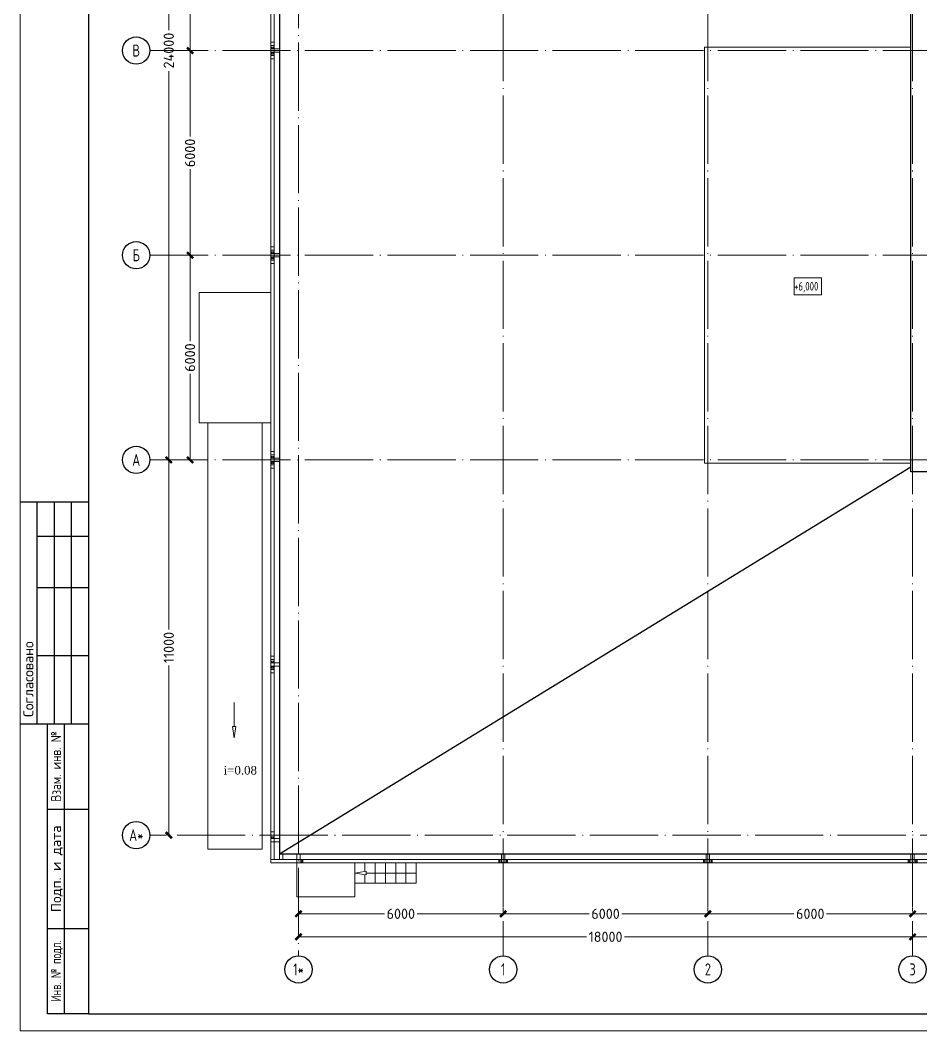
# Model space of a CAD drawing. Extents: x -965262 to 1142518, y -357520 to 71675.
# Drawn here: x -474562 to -448167, y -240088 to -210462 of the extents above; entities that cross this region are included whole.
import ezdxf
from ezdxf.enums import TextEntityAlignment as Align

# ---------------------------------------------------------------- set-up
doc = ezdxf.new("R2010")
doc.units = 0
doc.header["$LTSCALE"] = 10
doc.linetypes.add('DOTE', pattern=[2.42, 2, -0.2, 0.02, -0.2])
doc.layers.get('0').update_dxf_attribs({"linetype": 'CONTINUOUS', "lineweight": 30})
doc.layers.get('Defpoints').update_dxf_attribs({"linetype": 'CONTINUOUS'})
doc.layers.add('DOTE', color=7, linetype='DOTE', lineweight=9)
doc.styles.add('2.5', font='times.ttf', dxfattribs={"height": 2.5})
doc.styles.add('GOST 2.304', font='isocpeur.ttf', dxfattribs={"width": 0.75, "height": 250})
doc.styles.get("Standard").update_dxf_attribs({"font": 'isocpeur.ttf', "height": 300})
doc.dimstyles.get("Standard").update_dxf_attribs({"dimscale": 100, "dimtxt": 300, "dimasz": 1.8, "dimexe": 1.8, "dimexo": 0.625, "dimgap": 0.9, "dimtad": 0, "dimdec": 0, "dimzin": 0, "dimdsep": 46, "dimtxsty": 'Standard', "dimblk": 'ARCHTICK', "dimcen": 0.9, "dimclrd": 256, "dimclre": 256, "dimclrt": 256, "dimadec": 0, "dimazin": 0, "dimtfac": 1, "dimtdec": 0, "dimtofl": 0, "dimtmove": 0, "dimatfit": 3, "dimfxl": 1, "dimtolj": 1, "dimtzin": 0, "dimlwd": 15, "dimlwe": 15, "dimarcsym": 0})

# ---------------------------------------------------------------- blocks, each defined once
blk = doc.blocks.new('_ArchTick')
at = {"color": 0, "linetype": 'ByBlock', "lineweight": 0, "const_width": 0.4}
blk.add_lwpolyline([(-0.5, -0.5), (0.5, 0.5)], dxfattribs=at)
blk = doc.blocks.new('*D221')
at = {"lineweight": 15, "transparency": 16777216}
for p, q in [((-448407, -236595), (-448407, -236478)), ((-448407, -236658), (-445887, -236658)), ((-442407, -236658), (-444927, -236658)), ((-442407, -236595), (-442407, -236478))]:
    blk.add_line(p, q, dxfattribs=at)
at = {"layer": 'Defpoints', "color": 0, "lineweight": 15, "transparency": 16777216}
for p in [(-448407, -236658), (-448407, -236658), (-442407, -236658)]:
    blk.add_point(p, dxfattribs=at)
at = {"lineweight": 15, "transparency": 16777216, "xscale": 180, "yscale": 180, "zscale": 180, "rotation": 180}
blk.add_blockref('_ArchTick', (-448407, -236658), dxfattribs=at)
at = {"lineweight": 15, "transparency": 16777216, "xscale": 180, "yscale": 180, "zscale": 180}
blk.add_blockref('_ArchTick', (-442407, -236658), dxfattribs=at)
at = {"lineweight": 15, "transparency": 16777216, "insert": (-445407, -236658), "char_height": 300, "attachment_point": 5}
blk.add_mtext('\\A1;6000', dxfattribs=at)
blk = doc.blocks.new('*D222')
at = {"lineweight": 15, "transparency": 16777216}
for p, q in [((-454407, -236595), (-454407, -236478)), ((-454407, -236658), (-451887, -236658)), ((-448407, -236658), (-450927, -236658)), ((-448407, -236595), (-448407, -236478))]:
    blk.add_line(p, q, dxfattribs=at)
at = {"layer": 'Defpoints', "color": 0, "lineweight": 15, "transparency": 16777216}
for p in [(-454407, -236658), (-454407, -236658), (-448407, -236658)]:
    blk.add_point(p, dxfattribs=at)
at = {"lineweight": 15, "transparency": 16777216, "xscale": 180, "yscale": 180, "zscale": 180, "rotation": 180}
blk.add_blockref('_ArchTick', (-454407, -236658), dxfattribs=at)
at = {"lineweight": 15, "transparency": 16777216, "xscale": 180, "yscale": 180, "zscale": 180}
blk.add_blockref('_ArchTick', (-448407, -236658), dxfattribs=at)
at = {"lineweight": 15, "transparency": 16777216, "insert": (-451407, -236658), "char_height": 300, "attachment_point": 5}
blk.add_mtext('\\A1;6000', dxfattribs=at)
blk = doc.blocks.new('*D223')
at = {"lineweight": 15, "transparency": 16777216}
for p, q in [((-460407, -236595), (-460407, -236478)), ((-460407, -236658), (-457887, -236658)), ((-454407, -236658), (-456927, -236658)), ((-454407, -236595), (-454407, -236478))]:
    blk.add_line(p, q, dxfattribs=at)
at = {"layer": 'Defpoints', "color": 0, "lineweight": 15, "transparency": 16777216}
for p in [(-460407, -236658), (-460407, -236658), (-454407, -236658)]:
    blk.add_point(p, dxfattribs=at)
at = {"lineweight": 15, "transparency": 16777216, "xscale": 180, "yscale": 180, "zscale": 180, "rotation": 180}
blk.add_blockref('_ArchTick', (-460407, -236658), dxfattribs=at)
at = {"lineweight": 15, "transparency": 16777216, "xscale": 180, "yscale": 180, "zscale": 180}
blk.add_blockref('_ArchTick', (-454407, -236658), dxfattribs=at)
at = {"lineweight": 15, "transparency": 16777216, "insert": (-457407, -236658), "char_height": 300, "attachment_point": 5}
blk.add_mtext('\\A1;6000', dxfattribs=at)
blk = doc.blocks.new('*D224')
at = {"lineweight": 15, "transparency": 16777216}
for p, q in [((-466407, -236595), (-466407, -236478)), ((-466407, -236658), (-463887, -236658)), ((-460407, -236658), (-462927, -236658)), ((-460407, -236595), (-460407, -236478))]:
    blk.add_line(p, q, dxfattribs=at)
at = {"layer": 'Defpoints', "color": 0, "lineweight": 15, "transparency": 16777216}
for p in [(-466407, -236658), (-466407, -236658), (-460407, -236658)]:
    blk.add_point(p, dxfattribs=at)
at = {"lineweight": 15, "transparency": 16777216, "xscale": 180, "yscale": 180, "zscale": 180, "rotation": 180}
blk.add_blockref('_ArchTick', (-466407, -236658), dxfattribs=at)
at = {"lineweight": 15, "transparency": 16777216, "xscale": 180, "yscale": 180, "zscale": 180}
blk.add_blockref('_ArchTick', (-460407, -236658), dxfattribs=at)
at = {"lineweight": 15, "transparency": 16777216, "insert": (-463407, -236658), "char_height": 300, "attachment_point": 5}
blk.add_mtext('\\A1;6000', dxfattribs=at)
blk = doc.blocks.new('*D225')
at = {"lineweight": 15, "transparency": 16777216}
for p, q in [((-466407, -237270), (-466407, -237153)), ((-448407, -237270), (-448407, -237153)), ((-466407, -237333), (-457962, -237333)), ((-448407, -237333), (-456852, -237333))]:
    blk.add_line(p, q, dxfattribs=at)
at = {"layer": 'Defpoints', "color": 0, "lineweight": 15, "transparency": 16777216}
for p in [(-466407, -237333), (-448407, -237333), (-448407, -237333)]:
    blk.add_point(p, dxfattribs=at)
at = {"lineweight": 15, "transparency": 16777216, "xscale": 180, "yscale": 180, "zscale": 180, "rotation": 180}
blk.add_blockref('_ArchTick', (-466407, -237333), dxfattribs=at)
at = {"lineweight": 15, "transparency": 16777216, "xscale": 180, "yscale": 180, "zscale": 180}
blk.add_blockref('_ArchTick', (-448407, -237333), dxfattribs=at)
at = {"lineweight": 15, "transparency": 16777216, "insert": (-457407, -237333), "char_height": 300, "attachment_point": 5}
blk.add_mtext('\\A1;18000', dxfattribs=at)
blk = doc.blocks.new('*D226')
at = {"lineweight": 15, "transparency": 16777216}
for p, q in [((-448407, -237270), (-448407, -237153)), ((-412407, -237270), (-412407, -237153)), ((-448407, -237333), (-430992, -237333)), ((-412407, -237333), (-429822, -237333))]:
    blk.add_line(p, q, dxfattribs=at)
at = {"layer": 'Defpoints', "color": 0, "lineweight": 15, "transparency": 16777216}
for p in [(-448407, -237333), (-412407, -237333, -1451), (-412407, -237333)]:
    blk.add_point(p, dxfattribs=at)
at = {"lineweight": 15, "transparency": 16777216, "xscale": 180, "yscale": 180, "zscale": 180, "rotation": 180}
blk.add_blockref('_ArchTick', (-448407, -237333), dxfattribs=at)
at = {"lineweight": 15, "transparency": 16777216, "xscale": 180, "yscale": 180, "zscale": 180}
blk.add_blockref('_ArchTick', (-412407, -237333), dxfattribs=at)
at = {"lineweight": 15, "transparency": 16777216, "insert": (-430407, -237333), "char_height": 300, "attachment_point": 5}
blk.add_mtext('\\A1;36000', dxfattribs=at)
blk = doc.blocks.new('*D227')
at = {"lineweight": 15, "transparency": 16777216}
for p, q in [((-470271, -223352), (-470388, -223352)), ((-470208, -223352), (-470208, -228327)), ((-470208, -234352), (-470208, -229377)), ((-470271, -234352), (-470388, -234352))]:
    blk.add_line(p, q, dxfattribs=at)
at = {"layer": 'Defpoints', "color": 0, "lineweight": 15, "transparency": 16777216}
for p in [(-470208, -223352, -1451), (-470208, -234352), (-470208, -234352)]:
    blk.add_point(p, dxfattribs=at)
at = {"lineweight": 15, "transparency": 16777216, "xscale": 180, "yscale": 180, "zscale": 180}
for p, rotation in [((-470208, -223352), 90), ((-470208, -234352), 270)]:
    blk.add_blockref('_ArchTick', p, dxfattribs=dict(at, rotation=rotation))
at = {"lineweight": 15, "transparency": 16777216, "insert": (-470208, -228852), "char_height": 300, "attachment_point": 5, "rotation": 90}
blk.add_mtext('\\A1;11000', dxfattribs=at)
blk = doc.blocks.new('*D228')
at = {"lineweight": 15, "transparency": 16777216}
for p, q in [((-469648, -217352), (-469765, -217352)), ((-469585, -217352), (-469585, -219872)), ((-469585, -223352), (-469585, -220832)), ((-469648, -223352), (-469765, -223352))]:
    blk.add_line(p, q, dxfattribs=at)
at = {"layer": 'Defpoints', "color": 0, "lineweight": 15, "transparency": 16777216}
for p in [(-469585, -217352), (-469585, -217352), (-469585, -223352)]:
    blk.add_point(p, dxfattribs=at)
at = {"lineweight": 15, "transparency": 16777216, "xscale": 180, "yscale": 180, "zscale": 180}
for p, rotation in [((-469585, -217352), 90), ((-469585, -223352), 270)]:
    blk.add_blockref('_ArchTick', p, dxfattribs=dict(at, rotation=rotation))
at = {"lineweight": 15, "transparency": 16777216, "insert": (-469585, -220352), "char_height": 300, "attachment_point": 5, "rotation": 90}
blk.add_mtext('\\A1;6000', dxfattribs=at)
blk = doc.blocks.new('*D229')
at = {"lineweight": 15, "transparency": 16777216}
for p, q in [((-469648, -211352), (-469765, -211352)), ((-469585, -211352), (-469585, -213872)), ((-469585, -217352), (-469585, -214832)), ((-469648, -217352), (-469765, -217352))]:
    blk.add_line(p, q, dxfattribs=at)
at = {"layer": 'Defpoints', "color": 0, "lineweight": 15, "transparency": 16777216}
for p in [(-469585, -211352), (-469585, -211352), (-469585, -217352, 1451)]:
    blk.add_point(p, dxfattribs=at)
at = {"lineweight": 15, "transparency": 16777216, "xscale": 180, "yscale": 180, "zscale": 180}
for p, rotation in [((-469585, -211352), 90), ((-469585, -217352), 270)]:
    blk.add_blockref('_ArchTick', p, dxfattribs=dict(at, rotation=rotation))
at = {"lineweight": 15, "transparency": 16777216, "insert": (-469585, -214352), "char_height": 300, "attachment_point": 5, "rotation": 90}
blk.add_mtext('\\A1;6000', dxfattribs=at)
blk = doc.blocks.new('*D230')
at = {"lineweight": 15, "transparency": 16777216}
for p, q in [((-469648, -205352), (-469765, -205352)), ((-469585, -205352), (-469585, -207872)), ((-469585, -211352), (-469585, -208832)), ((-469648, -211352), (-469765, -211352))]:
    blk.add_line(p, q, dxfattribs=at)
at = {"layer": 'Defpoints', "color": 0, "lineweight": 15, "transparency": 16777216}
for p in [(-469585, -205352), (-469585, -205352), (-469585, -211352, 1451)]:
    blk.add_point(p, dxfattribs=at)
at = {"lineweight": 15, "transparency": 16777216, "xscale": 180, "yscale": 180, "zscale": 180}
for p, rotation in [((-469585, -205352), 90), ((-469585, -211352), 270)]:
    blk.add_blockref('_ArchTick', p, dxfattribs=dict(at, rotation=rotation))
at = {"lineweight": 15, "transparency": 16777216, "insert": (-469585, -208352), "char_height": 300, "attachment_point": 5, "rotation": 90}
blk.add_mtext('\\A1;6000', dxfattribs=at)
blk = doc.blocks.new('*D234')
at = {"lineweight": 15, "transparency": 16777216}
for p, q in [((-470271, -199352), (-470388, -199352)), ((-470208, -199352), (-470208, -210752)), ((-470208, -223352), (-470208, -211952)), ((-470271, -223352), (-470388, -223352))]:
    blk.add_line(p, q, dxfattribs=at)
at = {"layer": 'Defpoints', "color": 0, "lineweight": 15, "transparency": 16777216}
for p in [(-470208, -199352), (-470208, -199352), (-470208, -223352)]:
    blk.add_point(p, dxfattribs=at)
at = {"lineweight": 15, "transparency": 16777216, "xscale": 180, "yscale": 180, "zscale": 180}
for p, rotation in [((-470208, -199352), 90), ((-470208, -223352), 270)]:
    blk.add_blockref('_ArchTick', p, dxfattribs=dict(at, rotation=rotation))
at = {"lineweight": 15, "transparency": 16777216, "insert": (-470208, -211352), "char_height": 300, "attachment_point": 5, "rotation": 90}
blk.add_mtext('\\A1;24000', dxfattribs=at)

msp = doc.modelspace()

# ---------------------------------------------------------------- linework, layer by layer
at = {"color": 86}
for p, q in [((-466966.4, -162767.1, -6162.4), (-466966.4, -234912.1, -6162.4)), ((-448457.4, -223702.1, -6192.4), (-448457.4, -199002.1, -6192.4)), ((-448457.4, -223566.7, -6162.4), (-466966.4, -234912.1, -6162.4)), ((-412457.4, -223702.1, -6192.4), (-448457.4, -223702.1, -6192.4)), ((-412322.4, -234912.1, -1234.4), (-466966.4, -234912.1, -1234.4))]:
    msp.add_line(p, q, dxfattribs=at)
at = {"lineweight": 15}
for p, q in [((-467217.4, -205597.1, -1234.4), (-467217.4, -211107.1, -1234.4)), ((-467117.4, -211107.1, -1234.4), (-467117.4, -205597.1, -1234.4)), ((-467217.4, -211207.1, -1234.4), (-467217.4, -211107.1, -1234.4)), ((-467217.4, -211107.1, -1234.4), (-467117.4, -211107.1, -1234.4)), ((-467217.4, -211207.1, -1234.4), (-467215.1, -211207.1, -1234.4)), ((-467217.4, -211207.1, -1234.4), (-467217.4, -211292.1, -1234.4)), ((-467215.1, -211207.1, -1234.4), (-467215.1, -211207.1, -1234.4)), ((-467215.1, -211207.1, -1234.4), (-467119.7, -211207.1, -1234.4)), ((-467119.7, -211207.1, -1234.4), (-467215.1, -211207.1, -1234.4)), ((-467196.6, -211207.1, -1234.4), (-467196.6, -211207.1, -1234.4)), ((-467187.4, -211207.1, -1234.4), (-467187.4, -211207.1, -1234.4)), ((-467117.4, -211207.1, -1234.4), (-467119.7, -211207.1, -1234.4)), ((-467119.7, -211207.1, -1234.4), (-467119.7, -211207.1, -1234.4)), ((-467117.4, -211107.1, -1234.4), (-467117.4, -211207.1, -1234.4)), ((-467117.4, -211207.1, -1234.4), (-467117.4, -211292.1, -1234.4)), ((-467217.4, -211292.1, -1234.4), (-467217.4, -211302.1, -1234.4)), ((-467217.4, -211292.1, -1234.4), (-467117.4, -211292.1, -1234.4)), ((-467217.4, -211402.1, -1234.4), (-467217.4, -211302.1, -1234.4)), ((-467217.4, -211302.1, -1234.4), (-467117.4, -211302.1, -1234.4)), ((-467117.4, -211402.1, -1234.4), (-467217.4, -211402.1, -1234.4)), ((-467217.4, -211412.1, -1234.4), (-467217.4, -211402.1, -1234.4)), ((-467217.4, -211412.1, -1234.4), (-467117.4, -211412.1, -1234.4)), ((-467217.4, -211497.1, -1234.4), (-467217.4, -211412.1, -1234.4)), ((-467217.4, -211497.1, -1234.4), (-467215.1, -211497.1, -1234.4)), ((-467217.4, -211497.1, -1234.4), (-467217.4, -211597.1, -1234.4)), ((-467119.7, -211497.1, -1234.4), (-467215.1, -211497.1, -1234.4)), ((-467215.1, -211497.1, -1234.4), (-467215.1, -211497.2, -1234.4)), ((-467215.1, -211497.2, -1234.4), (-467119.7, -211497.2, -1234.4)), ((-467196.6, -211251.1, -1234.4), (-467196.6, -211263.1, -1234.4)), ((-467196.6, -211453.1, -1234.4), (-467196.6, -211441.1, -1234.4)), ((-467196.6, -211497.1, -1234.4), (-467196.6, -211497.2, -1234.4)), ((-467187.4, -211265.8, -1234.4), (-467187.4, -211248.5, -1234.4)), ((-467187.4, -211248.5, -1234.4), (-467187.4, -211265.8, -1234.4)), ((-467187.4, -211438.5, -1234.4), (-467187.4, -211455.8, -1234.4)), ((-467187.4, -211455.8, -1234.4), (-467187.4, -211438.5, -1234.4)), ((-467187.4, -211497.1, -1234.4), (-467187.4, -211497.2, -1234.4)), ((-467117.4, -211497.1, -1234.4), (-467119.7, -211497.1, -1234.4)), ((-467119.7, -211497.1, -1234.4), (-467119.7, -211497.2, -1234.4)), ((-467117.4, -211302.1, -1234.4), (-467117.4, -211292.1, -1234.4)), ((-467117.4, -211302.1, -1234.4), (-466967.4, -211302.1, -1234.4)), ((-467117.4, -211302.1, -1234.4), (-467117.4, -211402.1, -1234.4)), ((-467117.4, -211402.1, -1234.4), (-466967.4, -211402.1, -1234.4)), ((-467117.4, -211402.1, -1234.4), (-467117.4, -211412.1, -1234.4)), ((-467117.4, -211497.1, -1234.4), (-467117.4, -211412.1, -1234.4)), ((-467117.4, -211597.1, -1234.4), (-467117.4, -211497.1, -1234.4)), ((-448457.4, -211252.1, -6192.4), (-454507.4, -211252.1, -6162.4)), ((-454507.4, -211252.1, -6162.4), (-454507.4, -223452.1, -6162.4)), ((-467217.4, -211597.1, -1234.4), (-467117.4, -211597.1, -1234.4)), ((-467217.4, -211597.1, -1234.4), (-467217.4, -217107.1, -1234.4)), ((-467117.4, -217107.1, -1234.4), (-467117.4, -211597.1, -1234.4)), ((-467217.4, -217207.1, -1234.4), (-467217.4, -217107.1, -1234.4)), ((-467217.4, -217107.1, -1234.4), (-467117.4, -217107.1, -1234.4)), ((-467117.4, -217107.1, -1234.4), (-467117.4, -217207.1, -1234.4)), ((-467217.4, -217207.1, -1234.4), (-467215.1, -217207.1, -1234.4)), ((-467217.4, -217207.1, -1234.4), (-467217.4, -217292.1, -1234.4)), ((-467217.4, -217292.1, -1234.4), (-467217.4, -217302.1, -1234.4)), ((-467217.4, -217292.1, -1234.4), (-467117.4, -217292.1, -1234.4)), ((-467217.4, -217402.1, -1234.4), (-467217.4, -217302.1, -1234.4)), ((-467217.4, -217302.1, -1234.4), (-467117.4, -217302.1, -1234.4)), ((-467117.4, -217402.1, -1234.4), (-467217.4, -217402.1, -1234.4)), ((-467217.4, -217412.1, -1234.4), (-467217.4, -217402.1, -1234.4)), ((-467217.4, -217412.1, -1234.4), (-467117.4, -217412.1, -1234.4)), ((-467217.4, -217497.1, -1234.4), (-467217.4, -217412.1, -1234.4)), ((-467215.1, -217207.1, -1234.4), (-467215.1, -217207.1, -1234.4)), ((-467215.1, -217207.1, -1234.4), (-467119.7, -217207.1, -1234.4)), ((-467119.7, -217207.1, -1234.4), (-467215.1, -217207.1, -1234.4)), ((-467196.6, -217207.1, -1234.4), (-467196.6, -217207.1, -1234.4)), ((-467196.6, -217251.1, -1234.4), (-467196.6, -217263.1, -1234.4)), ((-467196.6, -217453.1, -1234.4), (-467196.6, -217441.1, -1234.4)), ((-467187.4, -217207.1, -1234.4), (-467187.4, -217207.1, -1234.4)), ((-467187.4, -217265.8, -1234.4), (-467187.4, -217248.5, -1234.4)), ((-467187.4, -217248.5, -1234.4), (-467187.4, -217265.8, -1234.4)), ((-467187.4, -217438.5, -1234.4), (-467187.4, -217455.8, -1234.4)), ((-467187.4, -217455.8, -1234.4), (-467187.4, -217438.5, -1234.4)), ((-467117.4, -217207.1, -1234.4), (-467119.7, -217207.1, -1234.4)), ((-467119.7, -217207.1, -1234.4), (-467119.7, -217207.1, -1234.4)), ((-467117.4, -217207.1, -1234.4), (-467117.4, -217292.1, -1234.4)), ((-467117.4, -217302.1, -1234.4), (-467117.4, -217292.1, -1234.4)), ((-467117.4, -217302.1, -1234.4), (-466967.4, -217302.1, -1234.4)), ((-467117.4, -217302.1, -1234.4), (-467117.4, -217402.1, -1234.4)), ((-467117.4, -217402.1, -1234.4), (-466967.4, -217402.1, -1234.4)), ((-467117.4, -217402.1, -1234.4), (-467117.4, -217412.1, -1234.4)), ((-467117.4, -217497.1, -1234.4), (-467117.4, -217412.1, -1234.4)), ((-467217.4, -217497.1, -1234.4), (-467215.1, -217497.1, -1234.4)), ((-467217.4, -217497.1, -1234.4), (-467217.4, -217597.1, -1234.4)), ((-467217.4, -217597.1, -1234.4), (-467117.4, -217597.1, -1234.4)), ((-467217.4, -217597.1, -1234.4), (-467217.4, -223107.1, -1234.4)), ((-467119.7, -217497.1, -1234.4), (-467215.1, -217497.1, -1234.4)), ((-467215.1, -217497.1, -1234.4), (-467215.1, -217497.2, -1234.4)), ((-467215.1, -217497.2, -1234.4), (-467119.7, -217497.2, -1234.4)), ((-467196.6, -217497.1, -1234.4), (-467196.6, -217497.2, -1234.4)), ((-467187.4, -217497.1, -1234.4), (-467187.4, -217497.2, -1234.4)), ((-467117.4, -217497.1, -1234.4), (-467119.7, -217497.1, -1234.4)), ((-467119.7, -217497.1, -1234.4), (-467119.7, -217497.2, -1234.4)), ((-467117.4, -217597.1, -1234.4), (-467117.4, -217497.1, -1234.4)), ((-467117.4, -223107.1, -1234.4), (-467117.4, -217597.1, -1234.4)), ((-451880.5, -218013.1, -2902.6), (-451080.5, -218013.1, -2902.6)), ((-451880.5, -218513.1, -2902.6), (-451880.5, -218013.1, -2902.6)), ((-451080.5, -218013.1, -2902.6), (-451080.5, -218513.1, -2902.6)), ((-451080.5, -218513.1, -2902.6), (-451880.5, -218513.1, -2902.6)), ((-467217.4, -223207.1, -1234.4), (-467217.4, -223107.1, -1234.4)), ((-467217.4, -223107.1, -1234.4), (-467117.4, -223107.1, -1234.4)), ((-467217.4, -223207.1, -1234.4), (-467215.1, -223207.1, -1234.4)), ((-467217.4, -223207.1, -1234.4), (-467217.4, -223292.1, -1234.4)), ((-467217.4, -223292.1, -1234.4), (-467217.4, -223302.1, -1234.4)), ((-467217.4, -223292.1, -1234.4), (-467117.4, -223292.1, -1234.4)), ((-467217.4, -223402.1, -1234.4), (-467217.4, -223302.1, -1234.4)), ((-467217.4, -223302.1, -1234.4), (-467117.4, -223302.1, -1234.4)), ((-467215.1, -223207.1, -1234.4), (-467215.1, -223207.1, -1234.4)), ((-467215.1, -223207.1, -1234.4), (-467119.7, -223207.1, -1234.4)), ((-467119.7, -223207.1, -1234.4), (-467215.1, -223207.1, -1234.4)), ((-467196.6, -223207.1, -1234.4), (-467196.6, -223207.1, -1234.4)), ((-467196.6, -223251.1, -1234.4), (-467196.6, -223263.1, -1234.4)), ((-467187.4, -223207.1, -1234.4), (-467187.4, -223207.1, -1234.4)), ((-467187.4, -223265.8, -1234.4), (-467187.4, -223248.5, -1234.4)), ((-467187.4, -223248.5, -1234.4), (-467187.4, -223265.8, -1234.4)), ((-467117.4, -223207.1, -1234.4), (-467119.7, -223207.1, -1234.4)), ((-467119.7, -223207.1, -1234.4), (-467119.7, -223207.1, -1234.4)), ((-467117.4, -223107.1, -1234.4), (-467117.4, -223207.1, -1234.4)), ((-467117.4, -223207.1, -1234.4), (-467117.4, -223292.1, -1234.4)), ((-467117.4, -223302.1, -1234.4), (-467117.4, -223292.1, -1234.4)), ((-467117.4, -223302.1, -1234.4), (-466967.4, -223302.1, -1234.4)), ((-467117.4, -223302.1, -1234.4), (-467117.4, -223402.1, -1234.4)), ((-467117.4, -223402.1, -1234.4), (-467217.4, -223402.1, -1234.4)), ((-467217.4, -223412.1, -1234.4), (-467217.4, -223402.1, -1234.4)), ((-467217.4, -223412.1, -1234.4), (-467117.4, -223412.1, -1234.4)), ((-467217.4, -223497.1, -1234.4), (-467217.4, -223412.1, -1234.4)), ((-467217.4, -223497.1, -1234.4), (-467215.1, -223497.1, -1234.4)), ((-467217.4, -223497.1, -1234.4), (-467217.4, -223597.1, -1234.4)), ((-467217.4, -223597.1, -1234.4), (-467117.4, -223597.1, -1234.4)), ((-467217.4, -223597.1, -1234.4), (-467217.4, -229107.1, -1234.4)), ((-467119.7, -223497.1, -1234.4), (-467215.1, -223497.1, -1234.4)), ((-467215.1, -223497.1, -1234.4), (-467215.1, -223497.2, -1234.4)), ((-467215.1, -223497.2, -1234.4), (-467119.7, -223497.2, -1234.4)), ((-467196.6, -223453.1, -1234.4), (-467196.6, -223441.1, -1234.4)), ((-467196.6, -223497.1, -1234.4), (-467196.6, -223497.2, -1234.4)), ((-467187.4, -223438.5, -1234.4), (-467187.4, -223455.8, -1234.4)), ((-467187.4, -223455.8, -1234.4), (-467187.4, -223438.5, -1234.4)), ((-467187.4, -223497.1, -1234.4), (-467187.4, -223497.2, -1234.4)), ((-467117.4, -223497.1, -1234.4), (-467119.7, -223497.1, -1234.4)), ((-467119.7, -223497.1, -1234.4), (-467119.7, -223497.2, -1234.4)), ((-467117.4, -223402.1, -1234.4), (-466967.4, -223402.1, -1234.4)), ((-467117.4, -223402.1, -1234.4), (-467117.4, -223412.1, -1234.4)), ((-467117.4, -223497.1, -1234.4), (-467117.4, -223412.1, -1234.4)), ((-467117.4, -223597.1, -1234.4), (-467117.4, -223497.1, -1234.4)), ((-467117.4, -229107.1, -1234.4), (-467117.4, -223597.1, -1234.4)), ((-454507.4, -223452.1, -6162.4), (-448457.4, -223452.1, -6192.4)), ((-448457.4, -223702.1, -6192.4), (-448457.4, -223702.1, -6192.4)), ((-467217.4, -229207.1, -1234.4), (-467217.4, -229107.1, -1234.4)), ((-467217.4, -229107.1, -1234.4), (-467117.4, -229107.1, -1234.4)), ((-467217.4, -229207.1, -1234.4), (-467215.1, -229207.1, -1234.4)), ((-467217.4, -229207.1, -1234.4), (-467217.4, -229292.1, -1234.4)), ((-467217.4, -229292.1, -1234.4), (-467217.4, -229302.1, -1234.4)), ((-467217.4, -229292.1, -1234.4), (-467117.4, -229292.1, -1234.4)), ((-467217.4, -229402.1, -1234.4), (-467217.4, -229302.1, -1234.4)), ((-467217.4, -229302.1, -1234.4), (-467117.4, -229302.1, -1234.4)), ((-467215.1, -229207.1, -1234.4), (-467215.1, -229207.1, -1234.4)), ((-467215.1, -229207.1, -1234.4), (-467119.7, -229207.1, -1234.4)), ((-467119.7, -229207.1, -1234.4), (-467215.1, -229207.1, -1234.4)), ((-467196.6, -229207.1, -1234.4), (-467196.6, -229207.1, -1234.4)), ((-467196.6, -229251.1, -1234.4), (-467196.6, -229263.1, -1234.4)), ((-467187.4, -229207.1, -1234.4), (-467187.4, -229207.1, -1234.4)), ((-467187.4, -229265.8, -1234.4), (-467187.4, -229248.5, -1234.4)), ((-467187.4, -229248.5, -1234.4), (-467187.4, -229265.8, -1234.4)), ((-467117.4, -229207.1, -1234.4), (-467119.7, -229207.1, -1234.4)), ((-467119.7, -229207.1, -1234.4), (-467119.7, -229207.1, -1234.4)), ((-467117.4, -229107.1, -1234.4), (-467117.4, -229207.1, -1234.4)), ((-467117.4, -229207.1, -1234.4), (-467117.4, -229292.1, -1234.4)), ((-467117.4, -229302.1, -1234.4), (-467117.4, -229292.1, -1234.4)), ((-467117.4, -229302.1, -1234.4), (-466967.4, -229302.1, -1234.4)), ((-467117.4, -229302.1, -1234.4), (-467117.4, -229402.1, -1234.4)), ((-467117.4, -229402.1, -1234.4), (-467217.4, -229402.1, -1234.4)), ((-467217.4, -229412.1, -1234.4), (-467217.4, -229402.1, -1234.4)), ((-467217.4, -229412.1, -1234.4), (-467117.4, -229412.1, -1234.4)), ((-467217.4, -229497.1, -1234.4), (-467217.4, -229412.1, -1234.4)), ((-467217.4, -229497.1, -1234.4), (-467215.1, -229497.1, -1234.4)), ((-467217.4, -229497.1, -1234.4), (-467217.4, -229597.1, -1234.4)), ((-467217.4, -229597.1, -1234.4), (-467117.4, -229597.1, -1234.4)), ((-467217.4, -229597.1, -1234.4), (-467217.4, -234257.1, -1234.4)), ((-467119.7, -229497.1, -1234.4), (-467215.1, -229497.1, -1234.4)), ((-467215.1, -229497.1, -1234.4), (-467215.1, -229497.2, -1234.4)), ((-467215.1, -229497.2, -1234.4), (-467119.7, -229497.2, -1234.4)), ((-467196.6, -229453.1, -1234.4), (-467196.6, -229441.1, -1234.4)), ((-467196.6, -229497.1, -1234.4), (-467196.6, -229497.2, -1234.4)), ((-467187.4, -229438.5, -1234.4), (-467187.4, -229455.8, -1234.4)), ((-467187.4, -229455.8, -1234.4), (-467187.4, -229438.5, -1234.4)), ((-467187.4, -229497.1, -1234.4), (-467187.4, -229497.2, -1234.4)), ((-467117.4, -229497.1, -1234.4), (-467119.7, -229497.1, -1234.4)), ((-467119.7, -229497.1, -1234.4), (-467119.7, -229497.2, -1234.4)), ((-467117.4, -229402.1, -1234.4), (-466967.4, -229402.1, -1234.4)), ((-467117.4, -229402.1, -1234.4), (-467117.4, -229412.1, -1234.4)), ((-467117.4, -229497.1, -1234.4), (-467117.4, -229412.1, -1234.4)), ((-467117.4, -229597.1, -1234.4), (-467117.4, -229497.1, -1234.4)), ((-467117.4, -234257.1, -1234.4), (-467117.4, -229597.1, -1234.4)), ((-468293.8, -231164.9, -2902.6), (-468293.8, -230462.6, -2902.6)), ((-468293.8, -231504.2, -2902.6), (-468342.8, -231164.9, -2902.6)), ((-468342.8, -231164.9, -2902.6), (-468244.8, -231164.9, -2902.6)), ((-468293.8, -231504.2, -2902.6), (-468244.8, -231164.9, -2902.6)), ((-467217.4, -234257.1, -1234.4), (-467117.4, -234257.1, -1234.4)), ((-467217.4, -234357.1, -1234.4), (-467217.4, -234257.1, -1234.4)), ((-467117.4, -234257.1, -1234.4), (-467117.4, -234357.1, -1234.4)), ((-467217.4, -234357.1, -1234.4), (-467215.1, -234357.1, -1234.4)), ((-467217.4, -234357.1, -1234.4), (-467217.4, -234442.1, -1234.4)), ((-467217.4, -234452.1, -1234.4), (-467217.4, -234442.1, -1234.4)), ((-467217.4, -234442.1, -1234.4), (-467117.4, -234442.1, -1234.4)), ((-467117.4, -234452.1, -1234.4), (-467217.4, -234452.1, -1234.4)), ((-467217.4, -234452.1, -1234.4), (-467217.4, -234552.1, -1234.4)), ((-467217.4, -234552.1, -1234.4), (-467117.4, -234552.1, -1234.4)), ((-467217.4, -235062.1, -1234.4), (-467217.4, -234552.1, -1234.4)), ((-467217.4, -234552.1, -1234.4), (-467117.4, -234552.1, -1234.4)), ((-467215.1, -234357.1, -1234.4), (-467215.1, -234357.1, -1234.4)), ((-467215.1, -234357.1, -1234.4), (-467119.7, -234357.1, -1234.4)), ((-467119.7, -234357.1, -1234.4), (-467215.1, -234357.1, -1234.4)), ((-467197, -234357.1, -1234.4), (-467197, -234357.1, -1234.4)), ((-467197, -234401.6, -1234.4), (-467197, -234412.7, -1234.4)), ((-467187.8, -234357.1, -1234.4), (-467187.8, -234357.1, -1234.4)), ((-467187.8, -234398.4, -1234.4), (-467187.8, -234415.9, -1234.4)), ((-467187.8, -234398.4, -1234.4), (-467187.8, -234415.9, -1234.4)), ((-467119.7, -234357.1, -1234.4), (-467119.7, -234357.1, -1234.4)), ((-467117.4, -234357.1, -1234.4), (-467119.7, -234357.1, -1234.4)), ((-467117.4, -234357.1, -1234.4), (-467117.4, -234442.1, -1234.4)), ((-467117.4, -234442.1, -1234.4), (-467117.4, -234452.1, -1234.4)), ((-467117.4, -234452.1, -1234.4), (-466966.4, -234452.1, -1234.4)), ((-467117.4, -234552.1, -1234.4), (-467117.4, -234452.1, -1234.4)), ((-467117.4, -234552.1, -1234.4), (-466966.4, -234552.1, -1234.4)), ((-467117.4, -235062.1, -1234.4), (-467117.4, -234552.1, -1234.4)), ((-466967.4, -235062.1, -1234.4), (-466967.4, -234552.1, -1234.4)), ((-466867.4, -235062.1, -1234.4), (-466867.4, -234912.1, -1234.4)), ((-466867.4, -234912.1, -1234.4), (-466457.4, -234912.1, -1234.4)), ((-466457.4, -235062.1, -1234.4), (-466457.4, -234912.1, -1234.4)), ((-466357.4, -235062.1, -1234.4), (-466357.4, -234912.1, -1234.4)), ((-460457.4, -235062.1, -6162.4), (-460457.4, -234912.1, -6162.4)), ((-460357.4, -235062.1, -6162.4), (-460357.4, -234912.1, -6162.4)), ((-454457.4, -235062.1, -6162.4), (-454457.4, -234912.1, -6162.4)), ((-454357.4, -235062.1, -6162.4), (-454357.4, -234912.1, -6162.4)), ((-448457.4, -235062.1, -6162.4), (-448457.4, -234912.1, -6162.4)), ((-448357.4, -235062.1, -6162.4), (-448357.4, -234912.1, -6162.4)), ((-467217.4, -235062.1, -1234.4), (-467214.2, -235062.1, -1234.4)), ((-467217.4, -235062.1, -1234.4), (-467217.4, -235162.1, -1234.4)), ((-467117.4, -235062.1, -1234.4), (-467217.4, -235062.1, -1234.4)), ((-467217.4, -235162.1, -1234.4), (-467214.2, -235162.1, -1234.4)), ((-467214.2, -235162.1, -1234.4), (-467214.2, -235062.1, -1234.4)), ((-467214.2, -235062.1, -1234.4), (-466457.4, -235062.1, -1234.4)), ((-467214.2, -235162.1, -1234.4), (-467214.2, -235062.1, -1234.4)), ((-467214.2, -235162.1, -1234.4), (-466457.4, -235162.1, -1234.4)), ((-466357.4, -235062.1, -1234.4), (-466457.4, -235062.1, -1234.4)), ((-466457.4, -235062.1, -1234.4), (-466457.4, -235162.1, -1234.4)), ((-466457.4, -235062.1, -1234.4), (-466457.4, -235162.1, -1234.4)), ((-466457.4, -235162.1, -1234.4), (-466357.4, -235162.1, -1234.4)), ((-466457.3, -235162.1, -2902.6), (-466457.3, -236162.1, -2902.6)), ((-466357.4, -235162.1, -1234.4), (-466357.4, -235062.1, -1234.4)), ((-466357.4, -235062.1, -1234.4), (-466277.4, -235062.1, -1234.4)), ((-466277.4, -235162.1, -1234.4), (-466357.4, -235162.1, -1234.4)), ((-466321.1, -235132.1, -1234.4), (-466303.8, -235132.1, -1234.4)), ((-466277.4, -235062.1, -1234.4), (-466277.4, -235162.1, -1234.4)), ((-460537.4, -235062.1, -1234.4), (-466277.4, -235062.1, -1234.4)), ((-466277.4, -235162.1, -1234.4), (-460537.4, -235162.1, -1234.4)), ((-464757.4, -235162.1, -2902.6), (-464757.4, -236162.1, -2902.6)), ((-464457.4, -235162.1, -2902.6), (-464457.4, -235418.8, -2902.6)), ((-464157.4, -235162.1, -2902.6), (-464157.4, -235762.1, -2902.6)), ((-463857.4, -235162.1, -2902.6), (-463857.4, -235762.1, -2902.6)), ((-463557.4, -235162.1, -2902.6), (-463557.4, -235762.1, -2902.6)), ((-463257.4, -235162.1, -2902.6), (-463257.4, -235762.1, -2902.6)), ((-462957.4, -235162.1, -2902.6), (-462957.4, -235762.1, -2902.6)), ((-460457.4, -235062.1, -6162.4), (-460537.4, -235062.1, -6162.4)), ((-460537.4, -235062.1, -6162.4), (-460537.4, -235162.1, -6162.4)), ((-460537.4, -235162.1, -6162.4), (-460457.4, -235162.1, -6162.4)), ((-460493.8, -235132.1, -6162.4), (-460511.1, -235132.1, -6162.4)), ((-460457.4, -235062.1, -6162.4), (-460457.4, -235162.1, -6162.4)), ((-460357.4, -235062.1, -6162.4), (-460457.4, -235062.1, -6162.4)), ((-460457.4, -235162.1, -6162.4), (-460357.4, -235162.1, -6162.4)), ((-460455.1, -235064.4, -6162.4), (-460359.7, -235064.4, -6162.4)), ((-460455.1, -235159.8, -6162.4), (-460455.1, -235064.4, -6162.4)), ((-460359.7, -235158.9, -6162.4), (-460455.1, -235158.9, -6162.4)), ((-460455.1, -235158.9, -6162.4), (-460359.7, -235158.9, -6162.4)), ((-460359.7, -235159.8, -6162.4), (-460455.1, -235159.8, -6162.4)), ((-460359.7, -235064.4, -6162.4), (-460359.7, -235159.8, -6162.4)), ((-460357.4, -235162.1, -6162.4), (-460357.4, -235062.1, -6162.4)), ((-460357.4, -235062.1, -6162.4), (-460277.4, -235062.1, -6162.4)), ((-460277.4, -235162.1, -6162.4), (-460357.4, -235162.1, -6162.4)), ((-460321.1, -235132.1, -6162.4), (-460303.8, -235132.1, -6162.4)), ((-454537.4, -235062.1, -1234.4), (-460277.4, -235062.1, -1234.4)), ((-460277.4, -235062.1, -6162.4), (-460277.4, -235162.1, -6162.4)), ((-460277.4, -235162.1, -1234.4), (-454537.4, -235162.1, -1234.4)), ((-454457.4, -235062.1, -6162.4), (-454537.4, -235062.1, -6162.4)), ((-454537.4, -235062.1, -6162.4), (-454537.4, -235162.1, -6162.4)), ((-454537.4, -235162.1, -6162.4), (-454457.4, -235162.1, -6162.4)), ((-454493.8, -235132.1, -6162.4), (-454511.1, -235132.1, -6162.4)), ((-454457.4, -235062.1, -6162.4), (-454457.4, -235162.1, -6162.4)), ((-454357.4, -235062.1, -6162.4), (-454457.4, -235062.1, -6162.4)), ((-454457.4, -235162.1, -6162.4), (-454357.4, -235162.1, -6162.4)), ((-454455.1, -235064.4, -6162.4), (-454359.7, -235064.4, -6162.4)), ((-454455.1, -235159.8, -6162.4), (-454455.1, -235064.4, -6162.4)), ((-454359.7, -235158.9, -6162.4), (-454455.1, -235158.9, -6162.4)), ((-454455.1, -235158.9, -6162.4), (-454359.7, -235158.9, -6162.4)), ((-454359.7, -235159.8, -6162.4), (-454455.1, -235159.8, -6162.4)), ((-454359.7, -235064.4, -6162.4), (-454359.7, -235159.8, -6162.4)), ((-454357.4, -235162.1, -6162.4), (-454357.4, -235062.1, -6162.4)), ((-454357.4, -235062.1, -6162.4), (-454277.4, -235062.1, -6162.4)), ((-454277.4, -235162.1, -6162.4), (-454357.4, -235162.1, -6162.4)), ((-454321.1, -235132.1, -6162.4), (-454303.8, -235132.1, -6162.4)), ((-448537.4, -235062.1, -1234.4), (-454277.4, -235062.1, -1234.4)), ((-454277.4, -235062.1, -6162.4), (-454277.4, -235162.1, -6162.4)), ((-454277.4, -235162.1, -1234.4), (-448537.4, -235162.1, -1234.4)), ((-448457.4, -235062.1, -6162.4), (-448537.4, -235062.1, -6162.4)), ((-448537.4, -235062.1, -6162.4), (-448537.4, -235162.1, -6162.4)), ((-448537.4, -235162.1, -6162.4), (-448457.4, -235162.1, -6162.4)), ((-448493.8, -235132.1, -6162.4), (-448511.1, -235132.1, -6162.4)), ((-448457.4, -235062.1, -6162.4), (-448457.4, -235162.1, -6162.4)), ((-448357.4, -235062.1, -6162.4), (-448457.4, -235062.1, -6162.4)), ((-448457.4, -235162.1, -6162.4), (-448357.4, -235162.1, -6162.4)), ((-448455.1, -235064.4, -6162.4), (-448359.7, -235064.4, -6162.4)), ((-448455.1, -235159.8, -6162.4), (-448455.1, -235064.4, -6162.4)), ((-448359.7, -235158.9, -6162.4), (-448455.1, -235158.9, -6162.4)), ((-448455.1, -235158.9, -6162.4), (-448359.7, -235158.9, -6162.4)), ((-448359.7, -235159.8, -6162.4), (-448455.1, -235159.8, -6162.4)), ((-448359.7, -235064.4, -6162.4), (-448359.7, -235159.8, -6162.4)), ((-448357.4, -235162.1, -6162.4), (-448357.4, -235062.1, -6162.4)), ((-448357.4, -235062.1, -6162.4), (-448277.4, -235062.1, -6162.4)), ((-448277.4, -235162.1, -6162.4), (-448357.4, -235162.1, -6162.4)), ((-448321.1, -235132.1, -6162.4), (-448303.8, -235132.1, -6162.4)), ((-448277.4, -235062.1, -6162.4), (-448277.4, -235162.1, -6162.4)), ((-442537.4, -235062.1, -1234.4), (-448277.4, -235062.1, -1234.4)), ((-448277.4, -235162.1, -1234.4), (-442537.4, -235162.1, -1234.4)), ((-464757.4, -235462.1, -2902.6), (-464418.1, -235413.1, -2902.6)), ((-464757.4, -235462.1, -2902.6), (-464418.1, -235511.1, -2902.6)), ((-464457.4, -235505.4, -2902.6), (-464457.4, -235762.1, -2902.6)), ((-464418.1, -235413.1, -2902.6), (-464418.1, -235511.1, -2902.6)), ((-462957.4, -235462.1, -2902.6), (-464418.1, -235462.1, -2902.6)), ((-466457.3, -236162.1, -2902.6), (-464757.4, -236162.1, -2902.6))]:
    msp.add_line(p, q, dxfattribs=at)
at = {"lineweight": 15, "ltscale": 200}
for p, q in [((-467217.4, -218441.7, -2902.6), (-469317.4, -218441.7, -2902.6)), ((-469317.4, -218441.7, -2902.6), (-469317.4, -222262.1, -2902.6)), ((-467217.4, -222262.1, -2902.6), (-469317.4, -222262.1, -2902.6)), ((-469067.4, -222262.1, -2902.6), (-469067.4, -234762.1, -2902.6)), ((-467467.4, -222262.1, -2902.6), (-467467.4, -234762.1, -2902.6)), ((-467467.4, -234762.1, -2902.6), (-469067.4, -234762.1, -2902.6)), ((-464757.4, -235762.1, -2902.6), (-462957.4, -235762.1, -2902.6))]:
    msp.add_line(p, q, dxfattribs=at)
for p, q in [((-472562.4, -224587.8, -3259.8), (-474562.4, -224587.8, -3259.8)), ((-474062.4, -231087.8, -3259.8), (-474062.4, -224587.8, -3259.8)), ((-474062.4, -225587.8, -3259.8), (-472562.4, -225587.8, -3259.8)), ((-474062.4, -227087.8, -3259.8), (-472562.4, -227087.8, -3259.8)), ((-474062.4, -229087.8, -3259.8), (-472562.4, -229087.8, -3259.8)), ((-474562.4, -231087.8, -3259.8), (-472562.4, -231087.8, -3259.8)), ((-473762.4, -239587.8, -3259.8), (-473762.4, -231087.8, -3259.8)), ((-473262.4, -239587.8, -3259.8), (-473262.4, -231087.8, -3259.8)), ((-473762.4, -233587.8, -3259.8), (-472562.4, -233587.8, -3259.8)), ((-473762.4, -237087.8, -3259.8), (-472562.4, -237087.8, -3259.8)), ((-472562.4, -239587.8, -3259.8), (-473762.4, -239587.8, -3259.8))]:
    msp.add_line(p, q)
at = {"lineweight": 25}
for p, q in [((-473562.4, -231087.8, -3259.8), (-473562.4, -224587.8, -3259.8)), ((-473062.4, -231087.8, -3259.8), (-473062.4, -224587.8, -3259.8))]:
    msp.add_line(p, q, dxfattribs=at)
at = {"lineweight": 15, "elevation": -3259.8}
msp.add_lwpolyline([(-355662.4, -240087.8), (-355662.4, -155987.8), (-474562.4, -155987.8), (-474562.4, -240087.8)], close=True, dxfattribs=at)
at = {"elevation": -3259.8}
msp.add_lwpolyline([(-356162.4, -239587.8), (-356162.4, -156487.8), (-472562.4, -156487.8), (-472562.4, -239587.8)], close=True, dxfattribs=at)
at = {"lineweight": 15}
for centre in [(-467189.9, -211257.1, -1234.4), (-467189.9, -211447.1, -1234.4), (-467144.9, -211257.1, -1234.4), (-467144.9, -211447.1, -1234.4), (-467189.9, -217257.1, -1234.4), (-467189.9, -217447.1, -1234.4), (-467144.9, -217257.1, -1234.4), (-467144.9, -217447.1, -1234.4), (-467189.9, -223257.1, -1234.4), (-467144.9, -223257.1, -1234.4), (-467189.9, -223447.1, -1234.4), (-467144.9, -223447.1, -1234.4), (-467189.9, -229257.1, -1234.4), (-467144.9, -229257.1, -1234.4), (-467189.9, -229447.1, -1234.4), (-467144.9, -229447.1, -1234.4), (-467189.9, -234407.1, -1234.4), (-467144.9, -234407.1, -1234.4), (-466312.4, -235089.6, -1234.4), (-466312.4, -235134.6, -1234.4), (-460502.4, -235089.6, -6162.4), (-460502.4, -235134.6, -6162.4), (-460312.4, -235089.6, -6162.4), (-460312.4, -235134.6, -6162.4), (-454502.4, -235089.6, -6162.4), (-454502.4, -235134.6, -6162.4), (-454312.4, -235089.6, -6162.4), (-454312.4, -235134.6, -6162.4), (-448502.4, -235089.6, -6162.4), (-448502.4, -235134.6, -6162.4), (-448312.4, -235089.6, -6162.4), (-448312.4, -235134.6, -6162.4)]:
    msp.add_circle(centre, 9, dxfattribs=at)
at = {"layer": 'DOTE', "ltscale": 100, "extrusion": (0, -1, 0)}
for p, q in [((-460407.4, -161852.1, -7613.7), (-460407.4, -237887.4, -7613.7)), ((-454407.4, -161852.1, -7613.7), (-454407.4, -237887.4, -7613.7)), ((-448407.4, -161852.1, -7613.7), (-448407.4, -237887.4, -7613.7)), ((-466407.4, -162715.3, -7613.7), (-466407.4, -237887.4, -7613.7))]:
    msp.add_line(p, q, dxfattribs=at)
at = {"layer": 'DOTE', "ltscale": 100}
for p, q in [((-398877.4, -211352.1, -7613.7), (-470762.7, -211352.1, -7613.7)), ((-398877.4, -217352.1, -7613.7), (-470762.7, -217352.1, -7613.7)), ((-398877.4, -223352.1, -7613.7), (-470762.7, -223352.1, -7613.7)), ((-412306.2, -234352.1, -7613.7), (-470762.7, -234352.1, -7613.7))]:
    msp.add_line(p, q, dxfattribs=at)
at = {"layer": 'DOTE', "linetype": 'Continuous', "lineweight": 30}
for centre in [(-471162.7, -211352.1, -7613.7), (-471162.7, -217352.1, -7613.7), (-471162.7, -223352.1, -7613.7), (-471162.7, -234352.1, -7613.7), (-466407.4, -238287.4, -7613.7), (-460407.4, -238287.4, -7613.7), (-454407.4, -238287.4, -7613.7), (-448407.4, -238287.4, -7613.7)]:
    msp.add_circle(centre, 400, dxfattribs=at)

# ---------------------------------------------------------------- texts
at = {"lineweight": 15, "style": 'GOST 2.304', "width": 0.75}
msp.add_text('+6,000', height=250, dxfattribs=at).set_placement((-451880.9, -218387.1, -2902.6))
at = {"lineweight": 25, "style": 'GOST 2.304'}
msp.add_text('Согласовано', height=300, rotation=90, dxfattribs=at).set_placement((-474174.3, -230887.8, -3259.8))
for s, width, p in [('Взам. инв. №', 0.8, (-473512.4, -232337.8, -3259.8)), ('Инв. № подл.', 0.7, (-473512.4, -238337.8, -3259.8))]:
    msp.add_text(s, height=300, rotation=90, dxfattribs=dict(at, width=width)).set_placement(p, align=Align.MIDDLE_CENTER)
at = {"lineweight": 15, "style": '2.5'}
msp.add_text('i=0.08', height=250, dxfattribs=at).set_placement((-468601.9, -232574.9, -2902.6))
at = {"lineweight": 25, "style": 'GOST 2.304'}
msp.add_text('Подп. и дата', height=300, rotation=90, dxfattribs=at).set_placement((-473512.4, -235337.8, -3259.8), align=Align.MIDDLE_CENTER)
at = {"layer": 'DOTE', "linetype": 'Continuous', "lineweight": 30, "ltscale": 100, "char_height": 350, "width": 800, "attachment_point": 5, "style": 'GOST 2.304'}
for s, insert in [('В', (-471162.7, -211352.1, -7613.7)), ('Б', (-471162.7, -217352.1, -7613.7)), ('А', (-471162.7, -223352.1, -7613.7)), ('А*', (-471162.7, -234352.1, -7613.7)), ('1*', (-466407.4, -238287.4, -7613.7)), ('1', (-460407.4, -238287.4, -7613.7)), ('2', (-454407.4, -238287.4, -7613.7)), ('3', (-448407.4, -238287.4, -7613.7))]:
    msp.add_mtext(s, dxfattribs=dict(at, insert=insert))

# ---------------------------------------------------------------- dimensions: what is measured, and where the dimension line sits
at = {"lineweight": 15}
for base, p1, p2, picture, middle in [((-470208.2, -199352.1, -6162.4), (-470208.2, -223352.1, -6162.4), (-470208.2, -199352.1, -6162.4), '*D234', (-470208.2, -211352.1, -6162.4)), ((-469585.4, -205352.1, -7613.7), (-469585.4, -211352.1, -6162.4), (-469585.4, -205352.1, -7613.7), '*D230', (-469585.4, -208352.1, -7613.7)), ((-469585.4, -211352.1, -7613.7), (-469585.4, -217352.1, -6162.4), (-469585.4, -211352.1, -7613.7), '*D229', (-469585.4, -214352.1, -7613.7)), ((-469585.4, -217352.1, -7613.7), (-469585.4, -223352.1, -7613.7), (-469585.4, -217352.1, -7613.7), '*D228', (-469585.4, -220352.1, -7613.7)), ((-470208.2, -234352.1, -6162.4), (-470208.2, -223352.1, -7613.7), (-470208.2, -234352.1, -6162.4), '*D227', (-470208.2, -228852.1, -6162.4))]:
    dim = msp.add_linear_dim(base=base, p1=p1, p2=p2, angle=90, dimstyle='Standard', dxfattribs=at)
    dim.commit()
    dim.dimension.update_dxf_attribs({"geometry": picture, "text_midpoint": middle})
for base, p1, p2, picture, middle in [((-466407.4, -236657.7, -6162.4), (-460407.4, -236657.7, -6162.4), (-466407.4, -236657.7, -6162.4), '*D224', (-463407.4, -236657.7, -6162.4)), ((-460407.4, -236657.7, -6162.4), (-454407.4, -236657.7, -6162.4), (-460407.4, -236657.7, -6162.4), '*D223', (-457407.4, -236657.7, -6162.4)), ((-454407.4, -236657.7, -6162.4), (-448407.4, -236657.7, -6162.4), (-454407.4, -236657.7, -6162.4), '*D222', (-451407.4, -236657.7, -6162.4)), ((-448407.4, -236657.7, -6162.4), (-442407.4, -236657.7, -6162.4), (-448407.4, -236657.7, -6162.4), '*D221', (-445407.4, -236657.7, -6162.4)), ((-448407.4, -237332.9, -6162.4), (-466407.4, -237332.9, -6162.4), (-448407.4, -237332.9, -6162.4), '*D225', (-457407.4, -237332.9, -6162.4)), ((-412407.4, -237332.9, -6162.4), (-448407.4, -237332.9, -6162.4), (-412407.4, -237332.9, -7613.7), '*D226', (-430407.4, -237332.9, -6162.4))]:
    dim = msp.add_linear_dim(base=base, p1=p1, p2=p2, dimstyle='Standard', dxfattribs=at)
    dim.commit()
    dim.dimension.update_dxf_attribs({"geometry": picture, "text_midpoint": middle})

doc.saveas('drawing.dxf')
